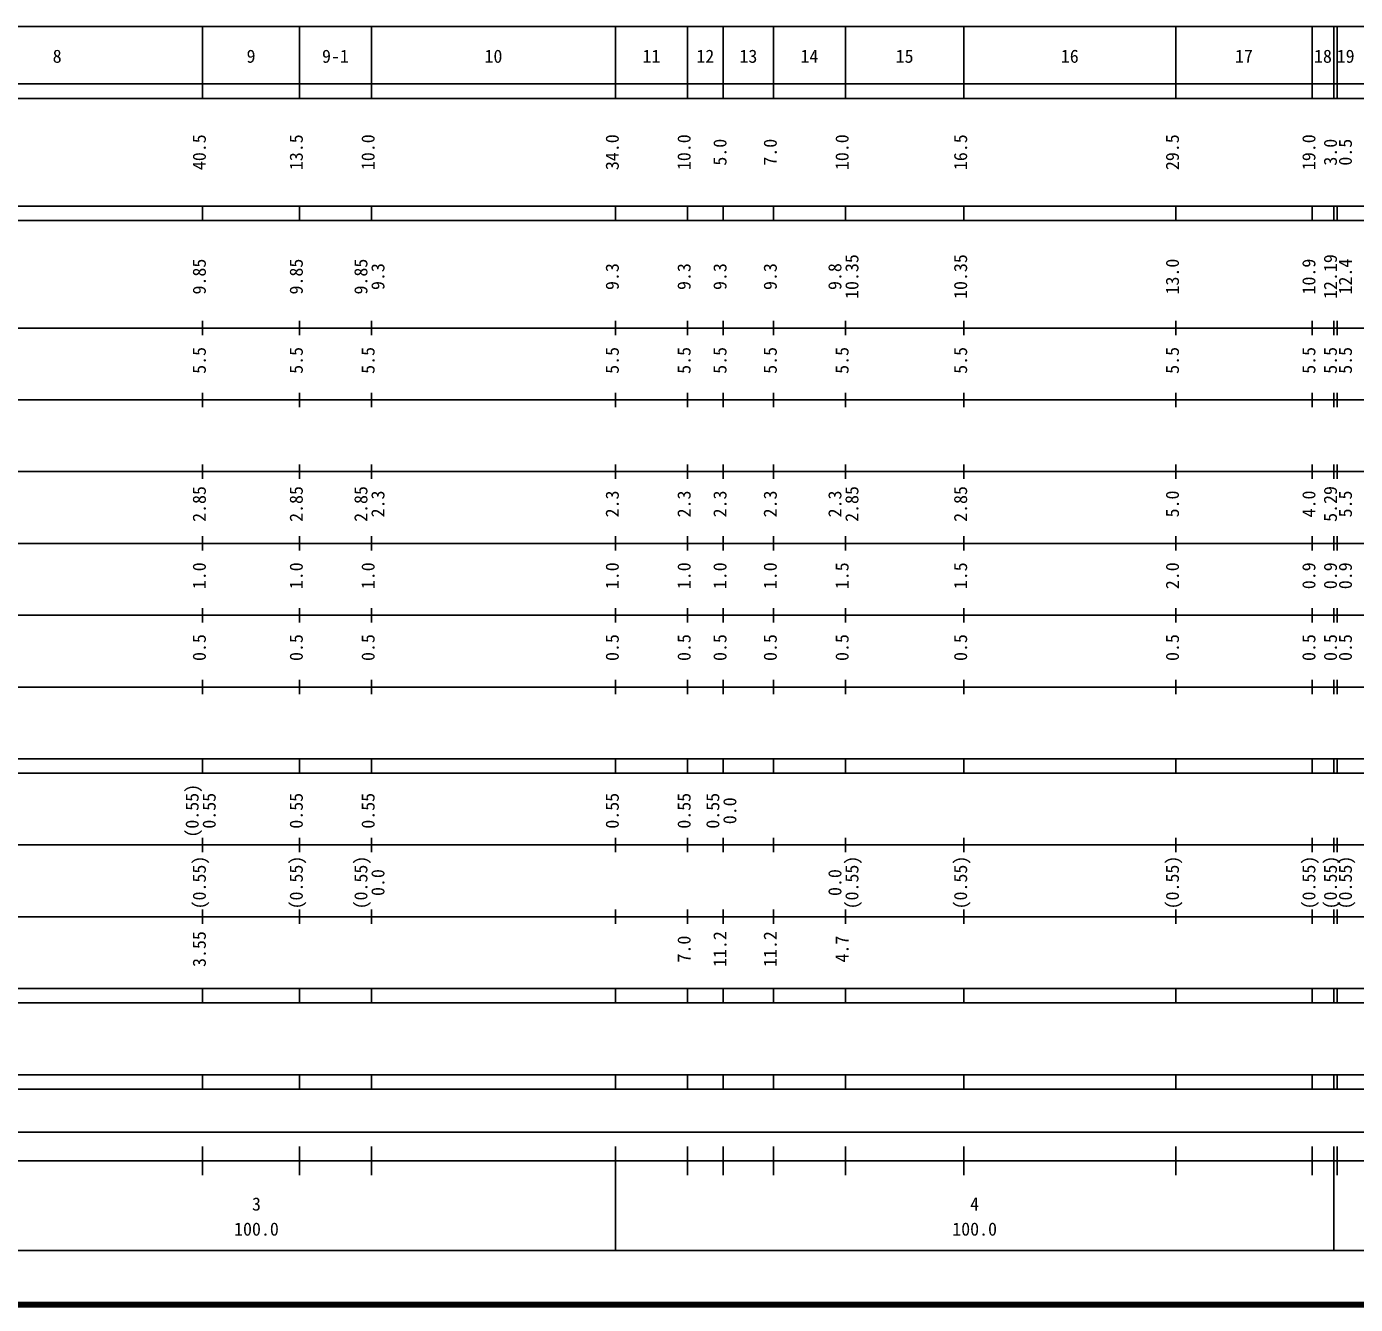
# Model space of a CAD drawing. Units: millimetres on the paper, enlarged 1000 times. Extents: x 40000 to 680000, y 20000 to 380000.
# Drawn here: x 285992 to 471023, y 20000 to 198000 of the extents above; entities that cross this region are included whole.
import ezdxf
from ezdxf.enums import TextEntityAlignment as Align

# ---------------------------------------------------------------- set-up
doc = ezdxf.new("R2010")
doc.units = ezdxf.units.MM
doc.header["$LTSCALE"] = 1000
doc.layers.add('M-TTL', color=2, linetype='Continuous', lineweight=140)
doc.layers.add('M-TTL-BAND', color=7, linetype='Continuous', lineweight=25)
doc.styles.add('ＭＳ ゴシック', font='')
doc.styles.get('ＭＳ ゴシック').set_extended_font_data('MS Gothic')

msp = doc.modelspace()

# ---------------------------------------------------------------- linework, layer by layer
at = {"layer": 'M-TTL'}
msp.add_line((40000, 20000), (680000, 20000), dxfattribs=at)
at = {"layer": 'M-TTL-BAND'}
for p, q in [((68000, 198000), (579000, 198000)), ((310500, 188000), (310500, 198000)), ((324000, 188000), (324000, 198000)), ((334000, 188000), (334000, 198000)), ((368000, 188000), (368000, 198000)), ((378000, 188000), (378000, 198000)), ((383000, 188000), (383000, 198000)), ((390000, 188000), (390000, 198000)), ((400000, 188000), (400000, 198000)), ((416500, 188000), (416500, 198000)), ((446000, 188000), (446000, 198000)), ((465000, 188000), (465000, 198000)), ((468000, 188000), (468000, 198000)), ((468500, 188000), (468500, 198000)), ((40000, 190000), (579000, 190000)), ((40000, 188000), (579000, 188000)), ((40000, 173000), (579000, 173000)), ((310500, 171000), (310500, 173000)), ((324000, 171000), (324000, 173000)), ((334000, 171000), (334000, 173000)), ((368000, 171000), (368000, 173000)), ((378000, 171000), (378000, 173000)), ((383000, 171000), (383000, 173000)), ((390000, 171000), (390000, 173000)), ((400000, 171000), (400000, 173000)), ((416500, 171000), (416500, 173000)), ((446000, 171000), (446000, 173000)), ((465000, 171000), (465000, 173000)), ((468000, 171000), (468000, 173000)), ((468500, 171000), (468500, 173000)), ((40000, 171000), (579000, 171000)), ((40000, 156000), (579000, 156000)), ((310500, 155000), (310500, 157000)), ((324000, 155000), (324000, 157000)), ((334000, 155000), (334000, 157000)), ((368000, 155000), (368000, 157000)), ((378000, 155000), (378000, 157000)), ((383000, 155000), (383000, 157000)), ((390000, 155000), (390000, 157000)), ((400000, 155000), (400000, 157000)), ((416500, 155000), (416500, 157000)), ((446000, 155000), (446000, 157000)), ((465000, 155000), (465000, 157000)), ((468000, 155000), (468000, 157000)), ((468500, 155000), (468500, 157000)), ((310500, 145000), (310500, 147000)), ((324000, 145000), (324000, 147000)), ((334000, 145000), (334000, 147000)), ((368000, 145000), (368000, 147000)), ((378000, 145000), (378000, 147000)), ((383000, 145000), (383000, 147000)), ((390000, 145000), (390000, 147000)), ((400000, 145000), (400000, 147000)), ((416500, 145000), (416500, 147000)), ((446000, 145000), (446000, 147000)), ((465000, 145000), (465000, 147000)), ((468000, 145000), (468000, 147000)), ((468500, 145000), (468500, 147000)), ((46000, 146000), (579000, 146000)), ((310500, 135000), (310500, 137000)), ((324000, 135000), (324000, 137000)), ((334000, 135000), (334000, 137000)), ((368000, 135000), (368000, 137000)), ((378000, 135000), (378000, 137000)), ((383000, 135000), (383000, 137000)), ((390000, 135000), (390000, 137000)), ((400000, 135000), (400000, 137000)), ((416500, 135000), (416500, 137000)), ((446000, 135000), (446000, 137000)), ((465000, 135000), (465000, 137000)), ((468000, 135000), (468000, 137000)), ((468500, 135000), (468500, 137000)), ((52000, 136000), (579000, 136000)), ((46000, 126000), (579000, 126000)), ((310500, 125000), (310500, 127000)), ((324000, 125000), (324000, 127000)), ((334000, 125000), (334000, 127000)), ((368000, 125000), (368000, 127000)), ((378000, 125000), (378000, 127000)), ((383000, 125000), (383000, 127000)), ((390000, 125000), (390000, 127000)), ((400000, 125000), (400000, 127000)), ((416500, 125000), (416500, 127000)), ((446000, 125000), (446000, 127000)), ((465000, 125000), (465000, 127000)), ((468000, 125000), (468000, 127000)), ((468500, 125000), (468500, 127000)), ((310500, 115000), (310500, 117000)), ((324000, 115000), (324000, 117000)), ((334000, 115000), (334000, 117000)), ((368000, 115000), (368000, 117000)), ((378000, 115000), (378000, 117000)), ((383000, 115000), (383000, 117000)), ((390000, 115000), (390000, 117000)), ((400000, 115000), (400000, 117000)), ((416500, 115000), (416500, 117000)), ((446000, 115000), (446000, 117000)), ((465000, 115000), (465000, 117000)), ((468000, 115000), (468000, 117000)), ((468500, 115000), (468500, 117000)), ((52000, 116000), (579000, 116000)), ((46000, 106000), (579000, 106000)), ((310500, 105000), (310500, 107000)), ((324000, 105000), (324000, 107000)), ((334000, 105000), (334000, 107000)), ((368000, 105000), (368000, 107000)), ((378000, 105000), (378000, 107000)), ((383000, 105000), (383000, 107000)), ((390000, 105000), (390000, 107000)), ((400000, 105000), (400000, 107000)), ((416500, 105000), (416500, 107000)), ((446000, 105000), (446000, 107000)), ((465000, 105000), (465000, 107000)), ((468000, 105000), (468000, 107000)), ((468500, 105000), (468500, 107000)), ((40000, 96000), (579000, 96000)), ((310500, 94000), (310500, 96000)), ((324000, 94000), (324000, 96000)), ((334000, 94000), (334000, 96000)), ((368000, 94000), (368000, 96000)), ((378000, 94000), (378000, 96000)), ((383000, 94000), (383000, 96000)), ((390000, 94000), (390000, 96000)), ((400000, 94000), (400000, 96000)), ((416500, 94000), (416500, 96000)), ((446000, 94000), (446000, 96000)), ((465000, 94000), (465000, 96000)), ((468000, 94000), (468000, 96000)), ((468500, 94000), (468500, 96000)), ((40000, 94000), (579000, 94000)), ((49000, 84000), (579000, 84000)), ((310500, 83000), (310500, 85000)), ((324000, 83000), (324000, 85000)), ((334000, 83000), (334000, 85000)), ((368000, 83000), (368000, 85000)), ((378000, 83000), (378000, 85000)), ((383000, 83000), (383000, 85000)), ((390000, 83000), (390000, 85000)), ((400000, 83000), (400000, 85000)), ((416500, 83000), (416500, 85000)), ((446000, 83000), (446000, 85000)), ((465000, 83000), (465000, 85000)), ((468000, 83000), (468000, 85000)), ((468500, 83000), (468500, 85000)), ((310500, 73000), (310500, 75000)), ((324000, 73000), (324000, 75000)), ((334000, 73000), (334000, 75000)), ((368000, 73000), (368000, 75000)), ((378000, 73000), (378000, 75000)), ((383000, 73000), (383000, 75000)), ((390000, 73000), (390000, 75000)), ((400000, 73000), (400000, 75000)), ((416500, 73000), (416500, 75000)), ((446000, 73000), (446000, 75000)), ((465000, 73000), (465000, 75000)), ((468000, 73000), (468000, 75000)), ((468500, 73000), (468500, 75000)), ((40000, 74000), (579000, 74000)), ((40000, 64000), (579000, 64000)), ((310500, 62000), (310500, 64000)), ((324000, 62000), (324000, 64000)), ((334000, 62000), (334000, 64000)), ((368000, 62000), (368000, 64000)), ((378000, 62000), (378000, 64000)), ((383000, 62000), (383000, 64000)), ((390000, 62000), (390000, 64000)), ((400000, 62000), (400000, 64000)), ((416500, 62000), (416500, 64000)), ((446000, 62000), (446000, 64000)), ((465000, 62000), (465000, 64000)), ((468000, 62000), (468000, 64000)), ((468500, 62000), (468500, 64000)), ((40000, 62000), (579000, 62000)), ((40000, 52000), (579000, 52000)), ((310500, 50000), (310500, 52000)), ((324000, 50000), (324000, 52000)), ((334000, 50000), (334000, 52000)), ((368000, 50000), (368000, 52000)), ((378000, 50000), (378000, 52000)), ((383000, 50000), (383000, 52000)), ((390000, 50000), (390000, 52000)), ((400000, 50000), (400000, 52000)), ((416500, 50000), (416500, 52000)), ((446000, 50000), (446000, 52000)), ((465000, 50000), (465000, 52000)), ((468000, 50000), (468000, 52000)), ((468500, 50000), (468500, 52000)), ((40000, 50000), (579000, 50000)), ((71000, 44000), (565000, 44000)), ((310500, 38000), (310500, 42000)), ((324000, 38000), (324000, 42000)), ((334000, 38000), (334000, 42000)), ((368000, 27500), (368000, 42000)), ((378000, 38000), (378000, 42000)), ((383000, 38000), (383000, 42000)), ((390000, 38000), (390000, 42000)), ((400000, 38000), (400000, 42000)), ((416500, 38000), (416500, 42000)), ((446000, 38000), (446000, 42000)), ((465000, 38000), (465000, 42000)), ((468000, 27500), (468000, 42000)), ((468500, 38000), (468500, 42000)), ((40000, 40000), (579000, 40000)), ((68000, 27500), (579000, 27500))]:
    msp.add_line(p, q, dxfattribs=at)

# ---------------------------------------------------------------- texts
at = {"layer": 'M-TTL-BAND', "style": 'ＭＳ ゴシック'}
for s, p in [('8', (290250, 192405)), ('9', (317250, 192405)), ('9-1', (329000, 192405)), ('10', (351000, 192405)), ('11', (373000, 192405)), ('12', (380500, 192405)), ('13', (386500, 192405)), ('14', (395000, 192405)), ('15', (408250, 192405)), ('16', (431250, 192405)), ('17', (455500, 192405)), ('18', (466500, 192405)), ('19', (469664, 192405)), ('3', (318000, 32523)), ('4', (418000, 32523)), ('100.0', (318000, 29033)), ('100.0', (418000, 29033))]:
    msp.add_text(s, height=1833, dxfattribs=at).set_placement(p, align=Align.BOTTOM_CENTER)
for s, p in [('40.5', (311500, 180500)), ('13.5', (325000, 180500)), ('10.0', (335000, 180500)), ('34.0', (369000, 180500)), ('10.0', (379000, 180500)), ('5.0', (384000, 180500)), ('7.0', (391000, 180500)), ('10.0', (401000, 180500)), ('16.5', (417500, 180500)), ('29.5', (447000, 180500)), ('19.0', (466000, 180500)), ('3.0', (469000, 180500)), ('0.5', (471080, 180500)), ('9.85', (311500, 163174)), ('9.85', (325000, 163174)), ('9.85', (334000, 163174)), ('9.3', (336370, 163174)), ('9.3', (369000, 163174)), ('9.3', (379000, 163174)), ('9.3', (384000, 163174)), ('9.3', (391000, 163174)), ('9.8', (400000, 163174)), ('10.35', (402370, 163174)), ('10.35', (417500, 163174)), ('13.0', (447000, 163174)), ('10.9', (466000, 163174)), ('12.19', (469000, 163174)), ('12.4', (471080, 163174)), ('5.5', (311500, 151500)), ('5.5', (325000, 151500)), ('5.5', (335000, 151500)), ('5.5', (369000, 151500)), ('5.5', (379000, 151500)), ('5.5', (384000, 151500)), ('5.5', (391000, 151500)), ('5.5', (401000, 151500)), ('5.5', (417500, 151500)), ('5.5', (447000, 151500)), ('5.5', (466000, 151500)), ('5.5', (469000, 151500)), ('5.5', (471080, 151500)), ('2.85', (311500, 131500)), ('2.85', (325000, 131500)), ('2.85', (334000, 131500)), ('2.85', (402370, 131500)), ('2.85', (417500, 131500)), ('5.0', (447000, 131500)), ('4.0', (466000, 131500)), ('5.29', (469000, 131500)), ('2.3', (336370, 131500)), ('2.3', (369000, 131500)), ('2.3', (379000, 131500)), ('2.3', (384000, 131500)), ('2.3', (391000, 131500)), ('2.3', (400000, 131500)), ('5.5', (471080, 131500)), ('1.0', (311500, 121500)), ('1.0', (325000, 121500)), ('1.0', (335000, 121500)), ('1.0', (369000, 121500)), ('1.0', (379000, 121500)), ('1.0', (384000, 121500)), ('1.0', (391000, 121500)), ('1.5', (401000, 121500)), ('1.5', (417500, 121500)), ('2.0', (447000, 121500)), ('0.9', (466000, 121500)), ('0.9', (469000, 121500)), ('0.9', (471080, 121500)), ('0.5', (311500, 111500)), ('0.5', (325000, 111500)), ('0.5', (335000, 111500)), ('0.5', (369000, 111500)), ('0.5', (379000, 111500)), ('0.5', (384000, 111500)), ('0.5', (391000, 111500)), ('0.5', (401000, 111500)), ('0.5', (417500, 111500)), ('0.5', (447000, 111500)), ('0.5', (466000, 111500)), ('0.5', (469000, 111500)), ('0.5', (471080, 111500)), ('(0.55)', (310500, 88764)), ('0.55', (312870, 88764)), ('0.55', (325000, 88764)), ('0.55', (335000, 88764)), ('0.55', (369000, 88764)), ('0.55', (379000, 88764)), ('0.55', (383000, 88764)), ('0.0', (385370, 88764)), ('(0.55)', (311500, 78764)), ('(0.55)', (325000, 78764)), ('(0.55)', (334000, 78764)), ('(0.55)', (402370, 78764)), ('(0.55)', (417500, 78764)), ('(0.55)', (447000, 78764)), ('(0.55)', (466000, 78764)), ('(0.55)', (469000, 78764)), ('(0.55)', (471080, 78764)), ('0.0', (336370, 78764)), ('0.0', (400000, 78764)), ('3.55', (311500, 69500)), ('7.0', (379000, 69500)), ('11.2', (384000, 69500)), ('11.2', (391000, 69500)), ('4.7', (401000, 69500))]:
    msp.add_text(s, height=1833, rotation=90, dxfattribs=at).set_placement(p, align=Align.BOTTOM_CENTER)

doc.saveas('drawing.dxf')
